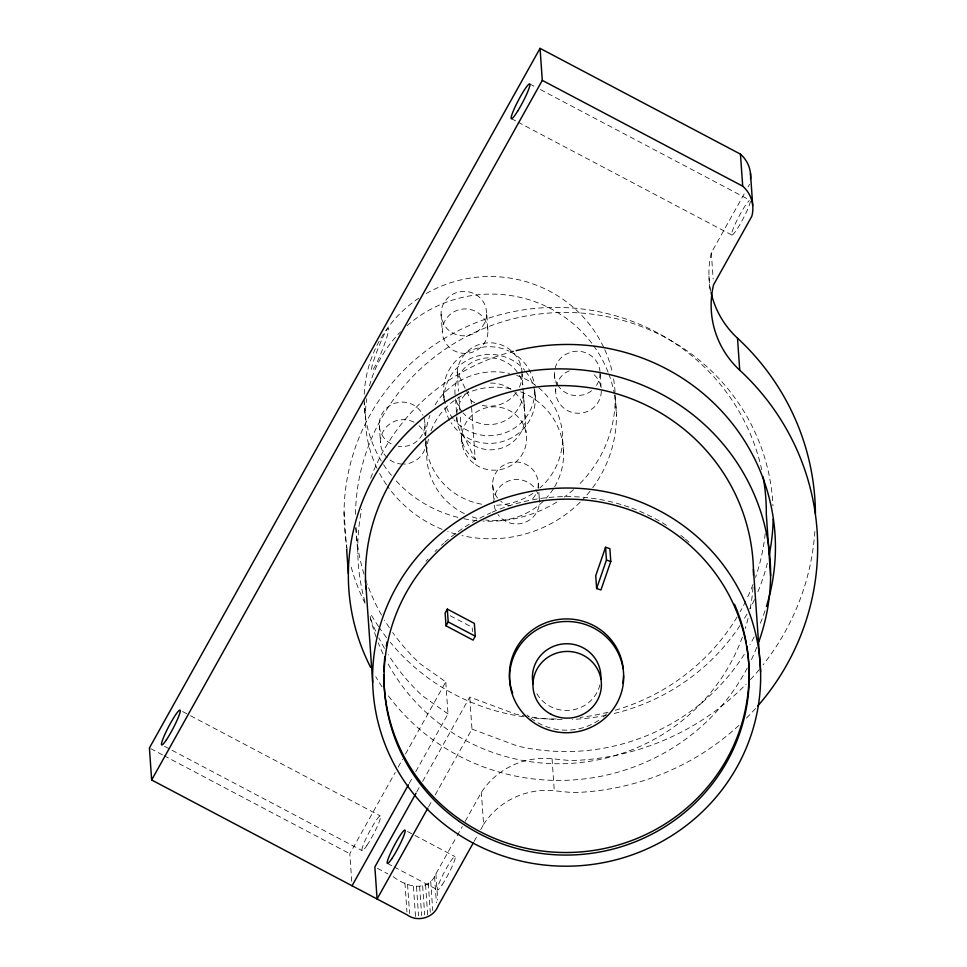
<?xml version="1.0" encoding="UTF-8"?>
<svg xmlns="http://www.w3.org/2000/svg" width="967" height="967" viewBox="0 0 967 967"><rect width="100%" height="100%" fill="white"/><g stroke="black" fill="none" stroke-linecap="round" stroke-linejoin="round"><path stroke-width="0.73" stroke-dasharray="4.83 3.63" d="M393.158 876.634C405.717 886.606 428.103 893.049 435.887 873.854L456.424 837.071M351.734 881.408L349.812 853.752L395.225 772.415M398.15 767.169L402.55 759.3M405.475 754.055L445.763 681.904L420.319 663.906A208.872 203.529 -4 0 1 392.675 632.515M409.186 783.439L412.849 776.888M415.774 771.642L447.999 713.912L445.763 681.904M710.805 291.381A92.179 89.822 -4 0 1 711.313 252.786L745.146 192.191M748.095 186.921L749.558 184.286M416.777 791.9L419.726 786.63M422.664 781.36L469.732 697.05L515.23 714.009A208.872 203.529 -4 0 0 526.737 716.342M428.574 806.792L432.261 800.205M435.198 794.934L471.969 729.07L469.732 697.05M457.161 835.754L462.286 826.555M465.224 821.309L481.361 792.408A74.193 72.283 -4 0 1 552.048 758.744L570.47 760.606A251.106 244.675 -4 0 0 746.161 684.116M474.06 841.495L477.734 834.932M480.672 829.674L483.597 824.416L481.361 792.408M569.321 370.881L566.602 372.065A22.833 22.241 -4 0 0 556.303 385.857M483.597 824.416A74.193 72.283 -4 0 1 554.284 790.764L572.718 792.626A251.106 244.675 -4 0 0 740.009 724.356M471.969 729.07L517.466 746.028A208.872 203.529 -4 0 0 745.448 652.483M529.723 83.936L535.065 86.764M540.408 89.58L748.821 199.601M511.374 118.651L516.716 121.479M518.046 122.18L731.814 235.017M450.284 615.749L472.186 627.305L472.476 631.584M182.545 711.531L189.23 715.06M190.559 715.761L380.273 815.918M407.458 831.487L454.925 856.544M387.562 863.471L392.832 866.251M394.149 866.952L437.664 889.918M164.559 746.331L362.274 850.706M150.743 748.663L162.77 755.009M164.1 755.723L349.812 853.752M377.468 868.354L387.924 873.878M447.999 713.912L422.555 695.914A208.872 203.529 -4 0 1 388.323 654.683M522.107 372.827A32.527 31.693 -4 0 0 490.16 342.789A32.527 31.693 -4 0 0 457.21 372.017L471.11 400.628L475.232 459.53L461.332 430.931L460.195 414.722M486.715 312.994L485.797 307.264A22.833 22.241 -4 0 0 457.451 292.3A22.833 22.241 -4 0 0 442.004 319.98L444.421 325.275A22.833 22.241 -4 0 0 486.715 312.994L487.948 330.545A22.833 22.241 -4 0 1 445.642 342.826L443.224 337.519A22.833 22.241 -4 0 1 458.684 309.851A22.833 22.241 -4 0 1 487.017 324.803L487.948 330.545M537.942 487.9A22.833 22.241 -4 0 0 537.35 477.807L534.932 472.512A22.833 22.241 -4 0 0 492.626 484.793L493.557 490.523A22.833 22.241 -4 0 0 499.709 500.326M494.318 505.197L494.778 508.074A22.833 22.241 -4 0 0 495.805 510.794M711.313 252.786L713.15 278.98M708.944 275.946L710.056 291.961M615.217 397.763L616.438 415.302M600.181 374.302L601.305 390.39A22.833 22.241 -4 0 1 584.938 412.329L579.052 413.247A22.833 22.241 -4 0 1 555.795 388.722M562.576 438.861L563.652 454.236M554.442 374.084L555.058 382.859M555.469 388.71L555.674 391.635M535.295 396.978L534.751 389.29A45.654 44.482 -4 0 1 505.499 432.684A45.654 44.482 -4 0 1 454.043 419.787M538.268 483.548L538.776 490.849M538.885 492.312L539.489 501.087M552.048 758.744L554.284 790.764M523.304 392.336L524.549 410.141M521.829 371.679L522.881 386.57M522.978 388.069L526.108 432.745M492.626 484.793L493.859 502.332A22.833 22.241 -4 0 1 536.153 490.051L538.571 495.358A22.833 22.241 -4 0 1 498.005 514.577M457.21 372.017L458.551 391.164M458.962 397.05L460.087 413.26M461.743 439.187L462.105 444.312M455.59 398.984L456.738 415.314M456.835 416.801L457.258 422.736M441.085 314.239L442.306 331.79M443.527 393.122L443.974 399.528M424.9 423.703L425.722 435.392M425.625 438.196L426.701 453.559M435.887 873.854L437.713 900.047M434.558 876.598L436.383 902.791M430.702 881.336L432.733 910.443M428.26 883.222L430.303 912.328M425.565 884.72L427.692 915.29M422.652 885.808L424.694 914.915M419.618 886.449L421.648 915.556M416.511 886.63L418.554 915.737M413.417 886.352L415.556 916.909M379.269 424.948L380.49 442.487M407.554 884.43L409.585 913.537M404.919 882.847L406.95 911.954M364.136 400.024L365.369 417.575M355.965 527.511L357.802 553.716M344.047 512.147L346.561 548.132M423.981 417.962A22.833 22.241 -4 0 1 413.973 443.273L408.533 445.642A22.833 22.241 -4 0 1 398.174 446.258M391.164 443.889A22.833 22.241 -4 0 1 395.648 403.009L401.535 402.079A22.833 22.241 -4 0 1 422.954 415.242M426.133 441.242A22.833 22.241 -4 0 1 415.206 460.812L409.754 463.181A22.833 22.241 -4 0 1 403.868 464.1M402.381 464.1A22.833 22.241 -4 0 1 396.869 420.548L402.755 419.63A22.833 22.241 -4 0 1 414.239 422.301M419.049 425.698A22.833 22.241 -4 0 1 425.214 435.513M600.084 372.839A22.833 22.241 -4 0 1 595.708 386.51M591.599 390.728A22.833 22.241 -4 0 1 583.705 394.778L577.819 395.696A22.833 22.241 -4 0 1 558.6 386.329M557.778 385.12A22.833 22.241 -4 0 1 554.562 371.183M555.082 368.306A22.833 22.241 -4 0 1 565.369 354.514L570.82 352.145A22.833 22.241 -4 0 1 599.999 371.388M594.234 374.845A22.833 22.241 -4 0 1 601.039 387.489M523.28 393.605A34.244 33.361 -4 0 1 499.806 422.881A34.244 33.361 -4 0 1 463.169 413.042M462.226 411.93A34.244 33.361 -4 0 1 455.795 398.924M455.07 394.633A34.244 33.361 -4 0 1 484.274 358.201A34.244 33.361 -4 0 1 522.784 384.914M514.831 392.493A34.244 33.361 -4 0 1 514.686 440.36A34.244 33.361 -4 0 1 465.586 438.994A34.244 33.361 -4 0 1 468.584 391.212M490.511 383.077A34.244 33.361 -4 0 1 513.743 391.49M614.577 395.007A125.553 122.338 -4 0 1 590.934 490.015M590.015 491.188A125.553 122.338 -4 0 1 582.231 500.06M580.176 502.151A125.553 122.338 -4 0 1 461.972 535.597M456.243 534.159A125.553 122.338 -4 0 1 447.721 531.475M442.124 529.348A125.553 122.338 -4 0 1 387.32 485.93M386.474 484.721A125.553 122.338 -4 0 1 379.656 473.54M377.009 468.318A125.553 122.338 -4 0 1 366.759 398.694M369.454 385.869A125.553 122.338 -4 0 1 400.592 331.766M407.01 325.71A125.553 122.338 -4 0 1 592.759 344.566M593.629 345.751A125.553 122.338 -4 0 1 608.279 372.646M608.811 374.011A125.553 122.338 -4 0 1 614.311 393.569M615.157 394.874A125.553 122.338 -4 0 1 578.943 484.6M573.564 489.616A125.553 122.338 -4 0 1 564.269 497.038M556.859 502.018A125.553 122.338 -4 0 1 482.956 521.092M476.973 520.657A125.553 122.338 -4 0 1 463.652 518.675M457.875 517.369A125.553 122.338 -4 0 1 395.285 479.898M391.442 475.426A125.553 122.338 -4 0 1 382.062 462.286M381.312 461.054A125.553 122.338 -4 0 1 364.184 402.913M364.245 394.234A125.553 122.338 -4 0 1 418.747 298.187M426.29 293.509A125.553 122.338 -4 0 1 604.182 348.35M604.798 349.679A125.553 122.338 -4 0 1 612.498 373.165M613.598 378.907A125.553 122.338 -4 0 1 615.109 393.424M535.488 494.741A22.833 22.241 -4 0 1 531.983 499.455M510.08 505.801A22.833 22.241 -4 0 1 500.821 501.293M533.687 386.921A45.654 44.482 -4 0 1 508.122 439.526A45.654 44.482 -4 0 1 451.069 422.772M449.57 420.282A45.654 44.482 -4 0 1 444.457 405.149M444.058 400.809A45.654 44.482 -4 0 1 473.31 357.415A45.654 44.482 -4 0 1 524.767 370.313M525.71 371.449A45.654 44.482 -4 0 1 533.264 385.543M453.1 418.651A45.654 44.482 -4 0 1 453.656 363.326A45.654 44.482 -4 0 1 509.065 351.106M510.383 351.758A45.654 44.482 -4 0 1 534.352 384.951M520.536 391.816A68.488 66.735 -4 0 1 554.176 487.549M553.414 488.794A68.488 66.735 -4 0 1 546.258 498.162M543.176 501.329A68.488 66.735 -4 0 1 485.652 520.016M476.888 518.276A68.488 66.735 -4 0 1 469.817 515.979M464.341 513.598A68.488 66.735 -4 0 1 428.454 439.103M431.028 430.762A68.488 66.735 -4 0 1 512.039 389.157M765.187 533.603A211.157 205.753 -4 0 1 755.517 577.42M752.967 584.491A211.157 205.753 -4 0 1 746.391 599.77M745.726 601.123A211.157 205.753 -4 0 1 740.118 611.797M737.108 616.97A211.157 205.753 -4 0 1 615.205 710.249M608.05 712.208A211.157 205.753 -4 0 1 580.176 717.417M556.303 718.952A211.157 205.753 -4 0 1 531.016 717.683M523.582 716.752A211.157 205.753 -4 0 1 390.354 642.366M386.57 637.628A211.157 205.753 -4 0 1 379.427 627.837M378.58 626.592A211.157 205.753 -4 0 1 369.938 612.582M365.043 603.311A211.157 205.753 -4 0 1 350.767 565.441M347.213 549.413A211.157 205.753 -4 0 1 514.976 311.314A211.157 205.753 -4 0 1 761.682 469.599M756.714 647.37A211.157 205.753 -4 0 1 750.682 661.235M747.298 667.979A211.157 205.753 -4 0 1 387.223 694.246M382.05 686.812A211.157 205.753 -4 0 1 375.716 676.646M426 561.331A182.63 177.94 -4 0 1 427.922 559.095M435.005 551.492A182.63 177.94 -4 0 1 437.108 549.389M441.411 545.303A182.63 177.94 -4 0 1 443.599 543.321M444.711 542.342A182.63 177.94 -4 0 1 449.208 538.522M451.492 536.685A182.63 177.94 -4 0 1 490.789 512.848M492.13 512.256A182.63 177.94 -4 0 1 630.46 507.639M631.838 508.146A182.63 177.94 -4 0 1 667.653 526.048M680.816 535.404A182.63 177.94 -4 0 1 684.285 538.172M685.422 539.115A182.63 177.94 -4 0 1 689.918 542.983M606.78 713.755A57.065 55.602 -4 0 1 602.32 717.671M598.754 720.282A57.065 55.602 -4 0 1 530.52 717.865M529.372 716.946A57.065 55.602 -4 0 1 527.16 715.012M599.915 684.841A34.244 33.361 -4 0 1 569.708 710.334A34.244 33.361 -4 0 1 535.331 690.74M753.003 587.307A194.041 189.061 -4 0 1 749.993 609.706M748.047 618.457A194.041 189.061 -4 0 1 745.243 628.55M742.354 637.132A194.041 189.061 -4 0 1 572.706 763.253A194.041 189.061 -4 0 1 387.102 662.057M383.041 653.934A194.041 189.061 -4 0 1 378.254 642.837M376.151 637.205A194.041 189.061 -4 0 1 369.926 615.677M516.656 375.438A68.488 66.735 -4 0 1 539.937 487.948M532.877 493.4A68.488 66.735 -4 0 1 493.508 505.27M481.614 504.194A68.488 66.735 -4 0 1 425.673 441.085M425.722 435.295A68.488 66.735 -4 0 1 429.952 415.399M435.102 404.871A68.488 66.735 -4 0 1 509.524 373.443M522.156 374.217A32.527 31.693 -4 0 1 519.182 387.622M516.366 392.445A32.527 31.693 -4 0 1 480.007 404.81M474.761 402.743A32.527 31.693 -4 0 1 471.11 400.628M475.232 459.53A32.527 31.693 -4 0 1 461.332 430.931M750.38 201.209A19.63 2.369 -62.2 0 1 737.41 228.599A19.63 2.369 -62.2 0 1 734.038 226.653A19.63 2.369 -62.2 0 1 749.316 200.592M765.03 610.793A208.872 203.529 -4 0 1 759.155 626.133M754.115 636.951A208.872 203.529 -4 0 1 749.957 644.808M384.503 648.361A208.872 203.529 -4 0 1 378.859 637.882M375.643 631.137A208.872 203.529 -4 0 1 369.974 617.369M365.006 601.945A208.872 203.529 -4 0 1 361.658 509.476M370.663 478.206A208.872 203.529 -4 0 1 507.627 352.943M755.578 708.448A251.106 244.675 -4 0 1 745.315 719.243M767.339 563.145A208.872 203.529 -4 0 1 756.907 594.125M754.465 599.576A208.872 203.529 -4 0 1 749.836 608.896M746.995 614.081A208.872 203.529 -4 0 1 743.212 620.463M739.997 625.504A208.872 203.529 -4 0 1 613.38 713.682M606.152 715.278A208.872 203.529 -4 0 1 572.367 719.363M562.105 719.545A208.872 203.529 -4 0 1 528.187 716.595M389.29 627.619A208.872 203.529 -4 0 1 384.528 620.161M381.53 615.048A208.872 203.529 -4 0 1 367.23 583.959M363.991 574.156A208.872 203.529 -4 0 1 355.796 527.559M355.505 514.347A208.872 203.529 -4 0 1 560.763 312.486A208.872 203.529 -4 0 1 772.984 505.898M814.867 531.427A251.106 244.675 -4 0 1 763.06 664.873M759.252 669.575A251.106 244.675 -4 0 1 748.24 681.953M381.216 340.904L378.967 346.222A22.821 2.26 -68.5 0 0 371.546 370.494A22.821 2.26 -68.5 0 0 381.216 352.762L383.379 347.213A22.821 2.26 -68.5 0 0 388.637 328.49A22.821 2.26 -68.5 0 0 381.216 340.904M475.595 464.656A32.527 31.693 -4 0 0 526.519 441A32.527 31.693 -4 0 0 480.2 409.923A32.527 31.693 -4 0 0 475.595 464.656M366.844 845.545A19.63 2.369 -62.2 0 0 380.672 816.486A19.63 2.369 -62.2 0 0 366.312 837.918A19.63 2.369 -62.2 0 0 366.844 845.545M442.04 884.962A18.832 2.272 -62.2 0 0 455.3 857.088A18.832 2.272 -62.2 0 0 441.532 877.637A18.832 2.272 -62.2 0 0 442.04 884.962"/><path stroke-width="1.45" d="M605.56 547.262L595.72 575.752L596.615 588.565L600.942 589.967L610.781 561.476L609.875 548.664L605.56 547.262L606.454 560.062L596.615 588.565M750.537 178.859A30.823 30.025 -4 0 0 740.456 154.14L540.057 48.35L149.414 747.962L151.65 779.982L407.155 914.867C417.418 922.494 433.627 917.937 438.124 905.874L473.334 842.813M151.65 779.982L542.294 80.37L540.057 48.35M447.31 609.113L445.122 613.03L446.029 625.83L473.081 640.118L475.268 636.201L474.362 623.401L447.31 609.113L448.204 621.926L446.029 625.83M352.048 885.772L408.449 784.757M416.04 793.206L374.858 866.976L377.094 898.996L427.849 808.11M606.454 560.062L610.781 561.476M542.294 80.37L742.692 186.16A30.823 30.025 -4 0 1 751.806 216.306L713.561 284.806A92.179 89.822 -4 0 0 739.743 370.204A251.106 244.675 -4 0 1 757.572 706.188M448.204 621.926L475.268 636.201M750.477 173.347L752.713 205.367M770.602 575.691L766.299 514.214A211.157 205.753 -4 0 0 763.144 476.949M740.456 154.14L742.692 186.16M711.083 292.65A92.179 89.822 -4 0 0 737.507 338.184L739.743 370.204M753.438 569.358L760.594 671.811A194.041 189.061 -4 0 1 473.757 843.454A194.041 189.061 -4 0 1 465.562 516.064A194.041 189.061 -4 0 1 760.594 671.811M365.514 579.946L372.682 682.4M346.67 549.631L348.35 573.612M370.699 667.472A211.157 205.753 -4 0 1 545.896 369.358A211.157 205.753 -4 0 1 758.829 641.725M746.802 646.016A182.63 177.94 -4 0 1 580.526 851.939A182.63 177.94 -4 0 1 383.863 674.615M383.899 671.606A182.63 177.94 -4 0 1 384.854 656.641M386.28 646.258A182.63 177.94 -4 0 1 387.09 641.81M734.473 604.242A182.63 177.94 -4 0 1 746.306 643.079M623.497 675.836A57.065 55.602 -4 0 1 622.808 683.089M512.655 693.266A57.065 55.602 -4 0 1 553.898 620.343A57.065 55.602 -4 0 1 623.219 668.572M533.083 683.826A34.244 33.361 -4 0 1 564.305 643.829A34.244 33.361 -4 0 1 600.809 679.076M365.611 582.92A194.041 189.061 -4 0 1 556.267 385.603A194.041 189.061 -4 0 1 753.486 575.317M365.961 588.879A194.041 189.061 -4 0 1 365.768 585.893M516.124 350.67A208.872 203.529 -4 0 1 718.01 407.288A208.872 203.529 -4 0 1 766.396 606.539M510.443 352.157A208.872 203.529 -4 0 1 513.272 351.396M773.165 519.122A208.872 203.529 -4 0 1 769.285 554.526M737.507 338.184A251.106 244.675 -4 0 1 815.423 513.574M530.69 720.427A57.065 55.602 -4 0 0 622.99 685.651A57.065 55.602 -4 0 0 546.234 625.238A57.065 55.602 -4 0 0 530.69 720.427M459.361 821.503A182.63 177.94 -4 0 0 748.253 695.007A182.63 177.94 -4 0 0 492.312 514.819A182.63 177.94 -4 0 0 459.361 821.503M550.791 714.142A34.244 33.361 -4 0 0 601.401 683.862A34.244 33.361 -4 0 0 549.341 656.375A34.244 33.361 -4 0 0 550.791 714.142M517.744 111A19.63 2.369 -62.2 0 0 529.723 83.936A19.63 2.369 -62.2 0 0 514.178 108.945A19.63 2.369 -62.2 0 0 517.744 111M166.445 739.755A19.63 2.369 -62.2 0 0 180.273 710.697A19.63 2.369 -62.2 0 0 165.913 732.116A19.63 2.369 -62.2 0 0 166.445 739.755M391.937 858.515A18.832 2.272 -62.2 0 0 405.209 830.641A18.832 2.272 -62.2 0 0 391.43 851.19A18.832 2.272 -62.2 0 0 391.937 858.515"/></g></svg>
